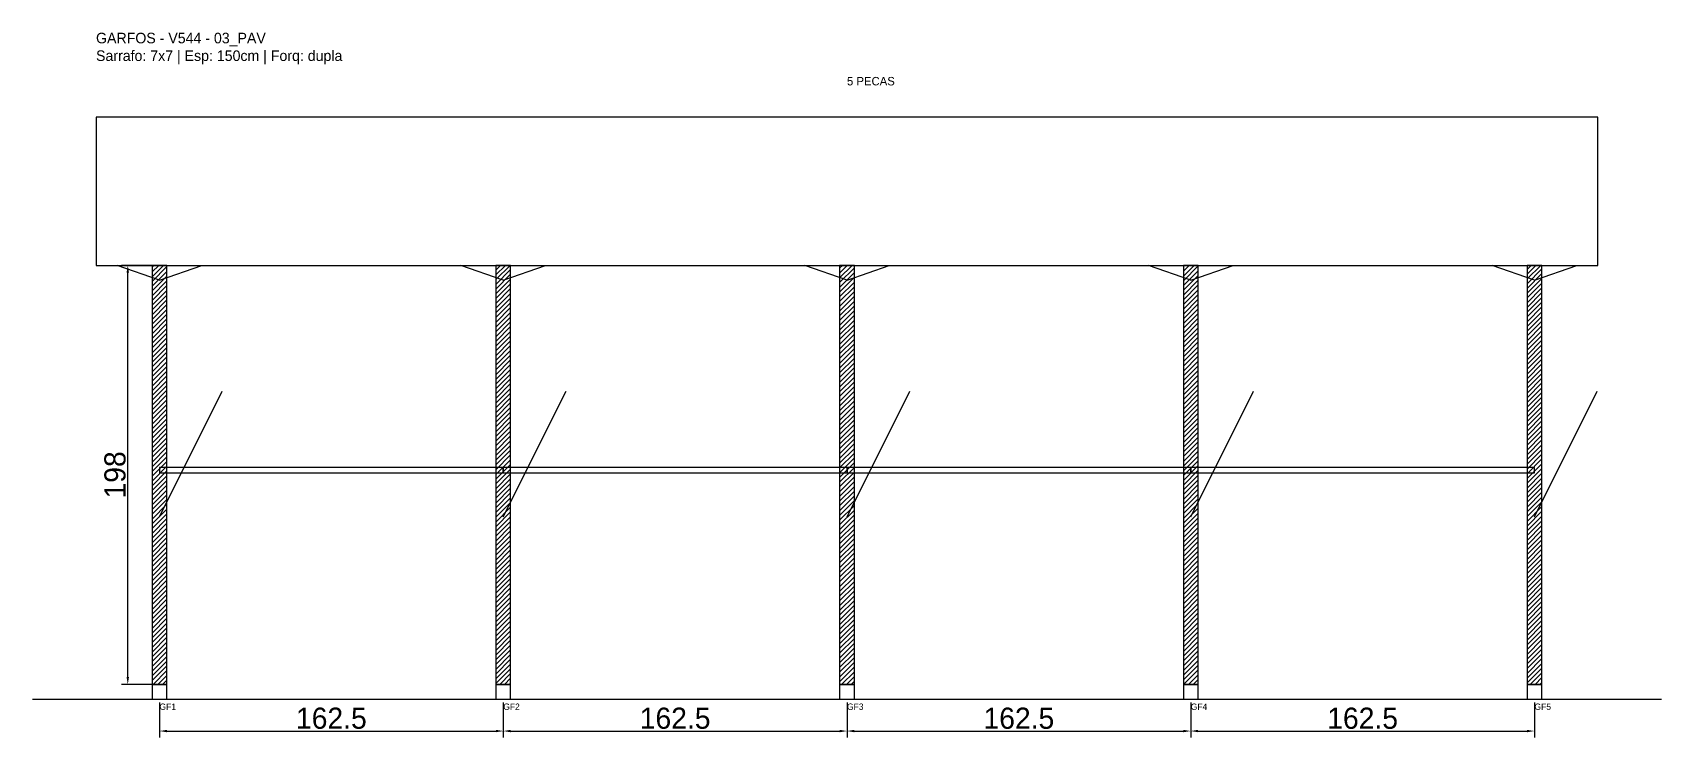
# Model space of a CAD drawing. Header units: metres. Extents: x -30 to 740, y -25 to 308.
import ezdxf

# ---------------------------------------------------------------- set-up
doc = ezdxf.new("R2010")
doc.units = ezdxf.units.M
for name, color, linetype in [('BARRA_ANCORAGEM', 1, 'Continuous'), ('COTA', 241, 'Continuous'), ('GARFOS OK', 3, 'Continuous'), ('NOME DA VIGA', 6, 'Continuous'), ('SARR_7x7', 40, 'Continuous'), ('TIRAS REESCORAMENTO', 252, 'Continuous'), ('VIGAS', 3, 'Continuous')]:
    doc.layers.add(name, color=color, linetype=linetype)
doc.dimstyles.new('EZ DXF', dxfattribs={"dimtxt": 10, "dimasz": 3.5, "dimexe": 3, "dimexo": 1.5, "dimgap": 1, "dimtad": 1, "dimdec": 1, "dimdsep": 46, "dimcen": 2.5, "dimazin": 3, "dimtfac": 1, "dimtmove": 0, "dimatfit": 3})

msp = doc.modelspace()

# ---------------------------------------------------------------- hatches: boundary and pattern name
at = {"layer": 'COTA'}
h = msp.add_hatch(dxfattribs=at)
h.set_pattern_fill('ANSI31', scale=0.5)
h.paths.add_polyline_path([(26.5, 0), (33.5, 0), (33.5, 198), (26.5, 198)])
h = msp.add_hatch(dxfattribs=at)
h.set_pattern_fill('ANSI31', scale=0.5)
h.paths.add_polyline_path([(189, 0), (196, 0), (196, 198), (189, 198)])
h = msp.add_hatch(dxfattribs=at)
h.set_pattern_fill('ANSI31', scale=0.5)
h.paths.add_polyline_path([(351.5, 0), (358.5, 0), (358.5, 198), (351.5, 198)])
h = msp.add_hatch(dxfattribs=at)
h.set_pattern_fill('ANSI31', scale=0.5)
h.paths.add_polyline_path([(514, 0), (521, 0), (521, 198), (514, 198)])
h = msp.add_hatch(dxfattribs=at)
h.set_pattern_fill('ANSI31', scale=0.5)
h.paths.add_polyline_path([(676.5, 0), (683.5, 0), (683.5, 198), (676.5, 198)])

# ---------------------------------------------------------------- linework, layer by layer
at = {"layer": 'BARRA_ANCORAGEM'}
for p, q in [((30, 79.2), (59.7, 138.6)), ((192.5, 79.2), (222.2, 138.6)), ((355, 79.2), (384.7, 138.6)), ((517.5, 79.2), (547.2, 138.6)), ((680, 79.2), (709.7, 138.6))]:
    msp.add_line(p, q, dxfattribs=at)
at = {"layer": 'GARFOS OK'}
for p, q in [((30, 191), (10, 198)), ((10, 198), (50, 198)), ((30, 191), (50, 198)), ((192.5, 191), (172.5, 198)), ((172.5, 198), (212.5, 198)), ((192.5, 191), (212.5, 198)), ((355, 191), (335, 198)), ((335, 198), (375, 198)), ((355, 191), (375, 198)), ((517.5, 191), (497.5, 198)), ((497.5, 198), (537.5, 198)), ((517.5, 191), (537.5, 198)), ((680, 191), (660, 198)), ((660, 198), (700, 198)), ((680, 191), (700, 198))]:
    msp.add_line(p, q, dxfattribs=at)
at = {"layer": 'GARFOS OK', "linetype": 'CONTINUOUS'}
msp.add_line((-30, -7), (740, -7), dxfattribs=at)
at = {"layer": 'GARFOS OK'}
for points in [[(26.5, 0), (33.5, 0), (33.5, 198), (26.5, 198), (26.5, 0)], [(189, 0), (196, 0), (196, 198), (189, 198), (189, 0)], [(351.5, 0), (358.5, 0), (358.5, 198), (351.5, 198), (351.5, 0)], [(514, 0), (521, 0), (521, 198), (514, 198), (514, 0)], [(676.5, 0), (683.5, 0), (683.5, 198), (676.5, 198), (676.5, 0)]]:
    msp.add_lwpolyline(points, dxfattribs=at)
at = {"layer": 'SARR_7x7'}
for points in [[(26.5, -7), (33.5, -7), (33.5, 0), (26.5, 0), (26.5, -7)], [(189, -7), (196, -7), (196, 0), (189, 0), (189, -7)], [(351.5, -7), (358.5, -7), (358.5, 0), (351.5, 0), (351.5, -7)], [(514, -7), (521, -7), (521, 0), (514, 0), (514, -7)], [(676.5, -7), (683.5, -7), (683.5, 0), (676.5, 0), (676.5, -7)]]:
    msp.add_lwpolyline(points, dxfattribs=at)
at = {"layer": 'TIRAS REESCORAMENTO'}
for points in [[(30, 100), (192.5, 100), (192.5, 102.5), (30, 102.5), (30, 100)], [(192.5, 100), (355, 100), (355, 102.5), (192.5, 102.5), (192.5, 100)], [(355, 100), (517.5, 100), (517.5, 102.5), (355, 102.5), (355, 100)], [(517.5, 100), (680, 100), (680, 102.5), (517.5, 102.5), (517.5, 100)]]:
    msp.add_lwpolyline(points, dxfattribs=at)
at = {"layer": 'VIGAS'}
msp.add_lwpolyline([(0, 198), (710, 198), (710, 268), (0, 268), (0, 198)], dxfattribs=at)

# ---------------------------------------------------------------- texts
at = {"layer": 'NOME DA VIGA'}
for s, height, p in [('5 PECAS', 4, (355, 283)), ('GF1', 3, (30, -12)), ('GF2', 3, (192.5, -12)), ('GF3', 3, (355, -12)), ('GF4', 3, (517.5, -12)), ('GF5', 3, (680, -12))]:
    msp.add_text(s, height=height, dxfattribs=at).set_placement(p)
at = {"layer": 'NOME DA VIGA', "insert": (0, 293), "char_height": 5, "attachment_point": 7}
msp.add_mtext('GARFOS - V544 - 03_PAV\\PSarrafo: 7x7 | Esp: 150cm | Forq: dupla', dxfattribs=at)

# ---------------------------------------------------------------- dimensions: what is measured, and where the dimension line sits
at = {"layer": 'COTA'}
msp.add_linear_dim(base=(15, 0), p1=(30, 0), p2=(30, 198), angle=90, dimstyle='EZ DXF', dxfattribs=at).render()
for base, p1, p2 in [((30, -22), (30, -7), (192.5, -7)), ((192.5, -22), (192.5, -7), (355, -7)), ((355, -22), (355, -7), (517.5, -7)), ((517.5, -22), (517.5, -7), (680, -7))]:
    msp.add_linear_dim(base=base, p1=p1, p2=p2, dimstyle='EZ DXF', dxfattribs=at).render()

doc.saveas('drawing.dxf')
